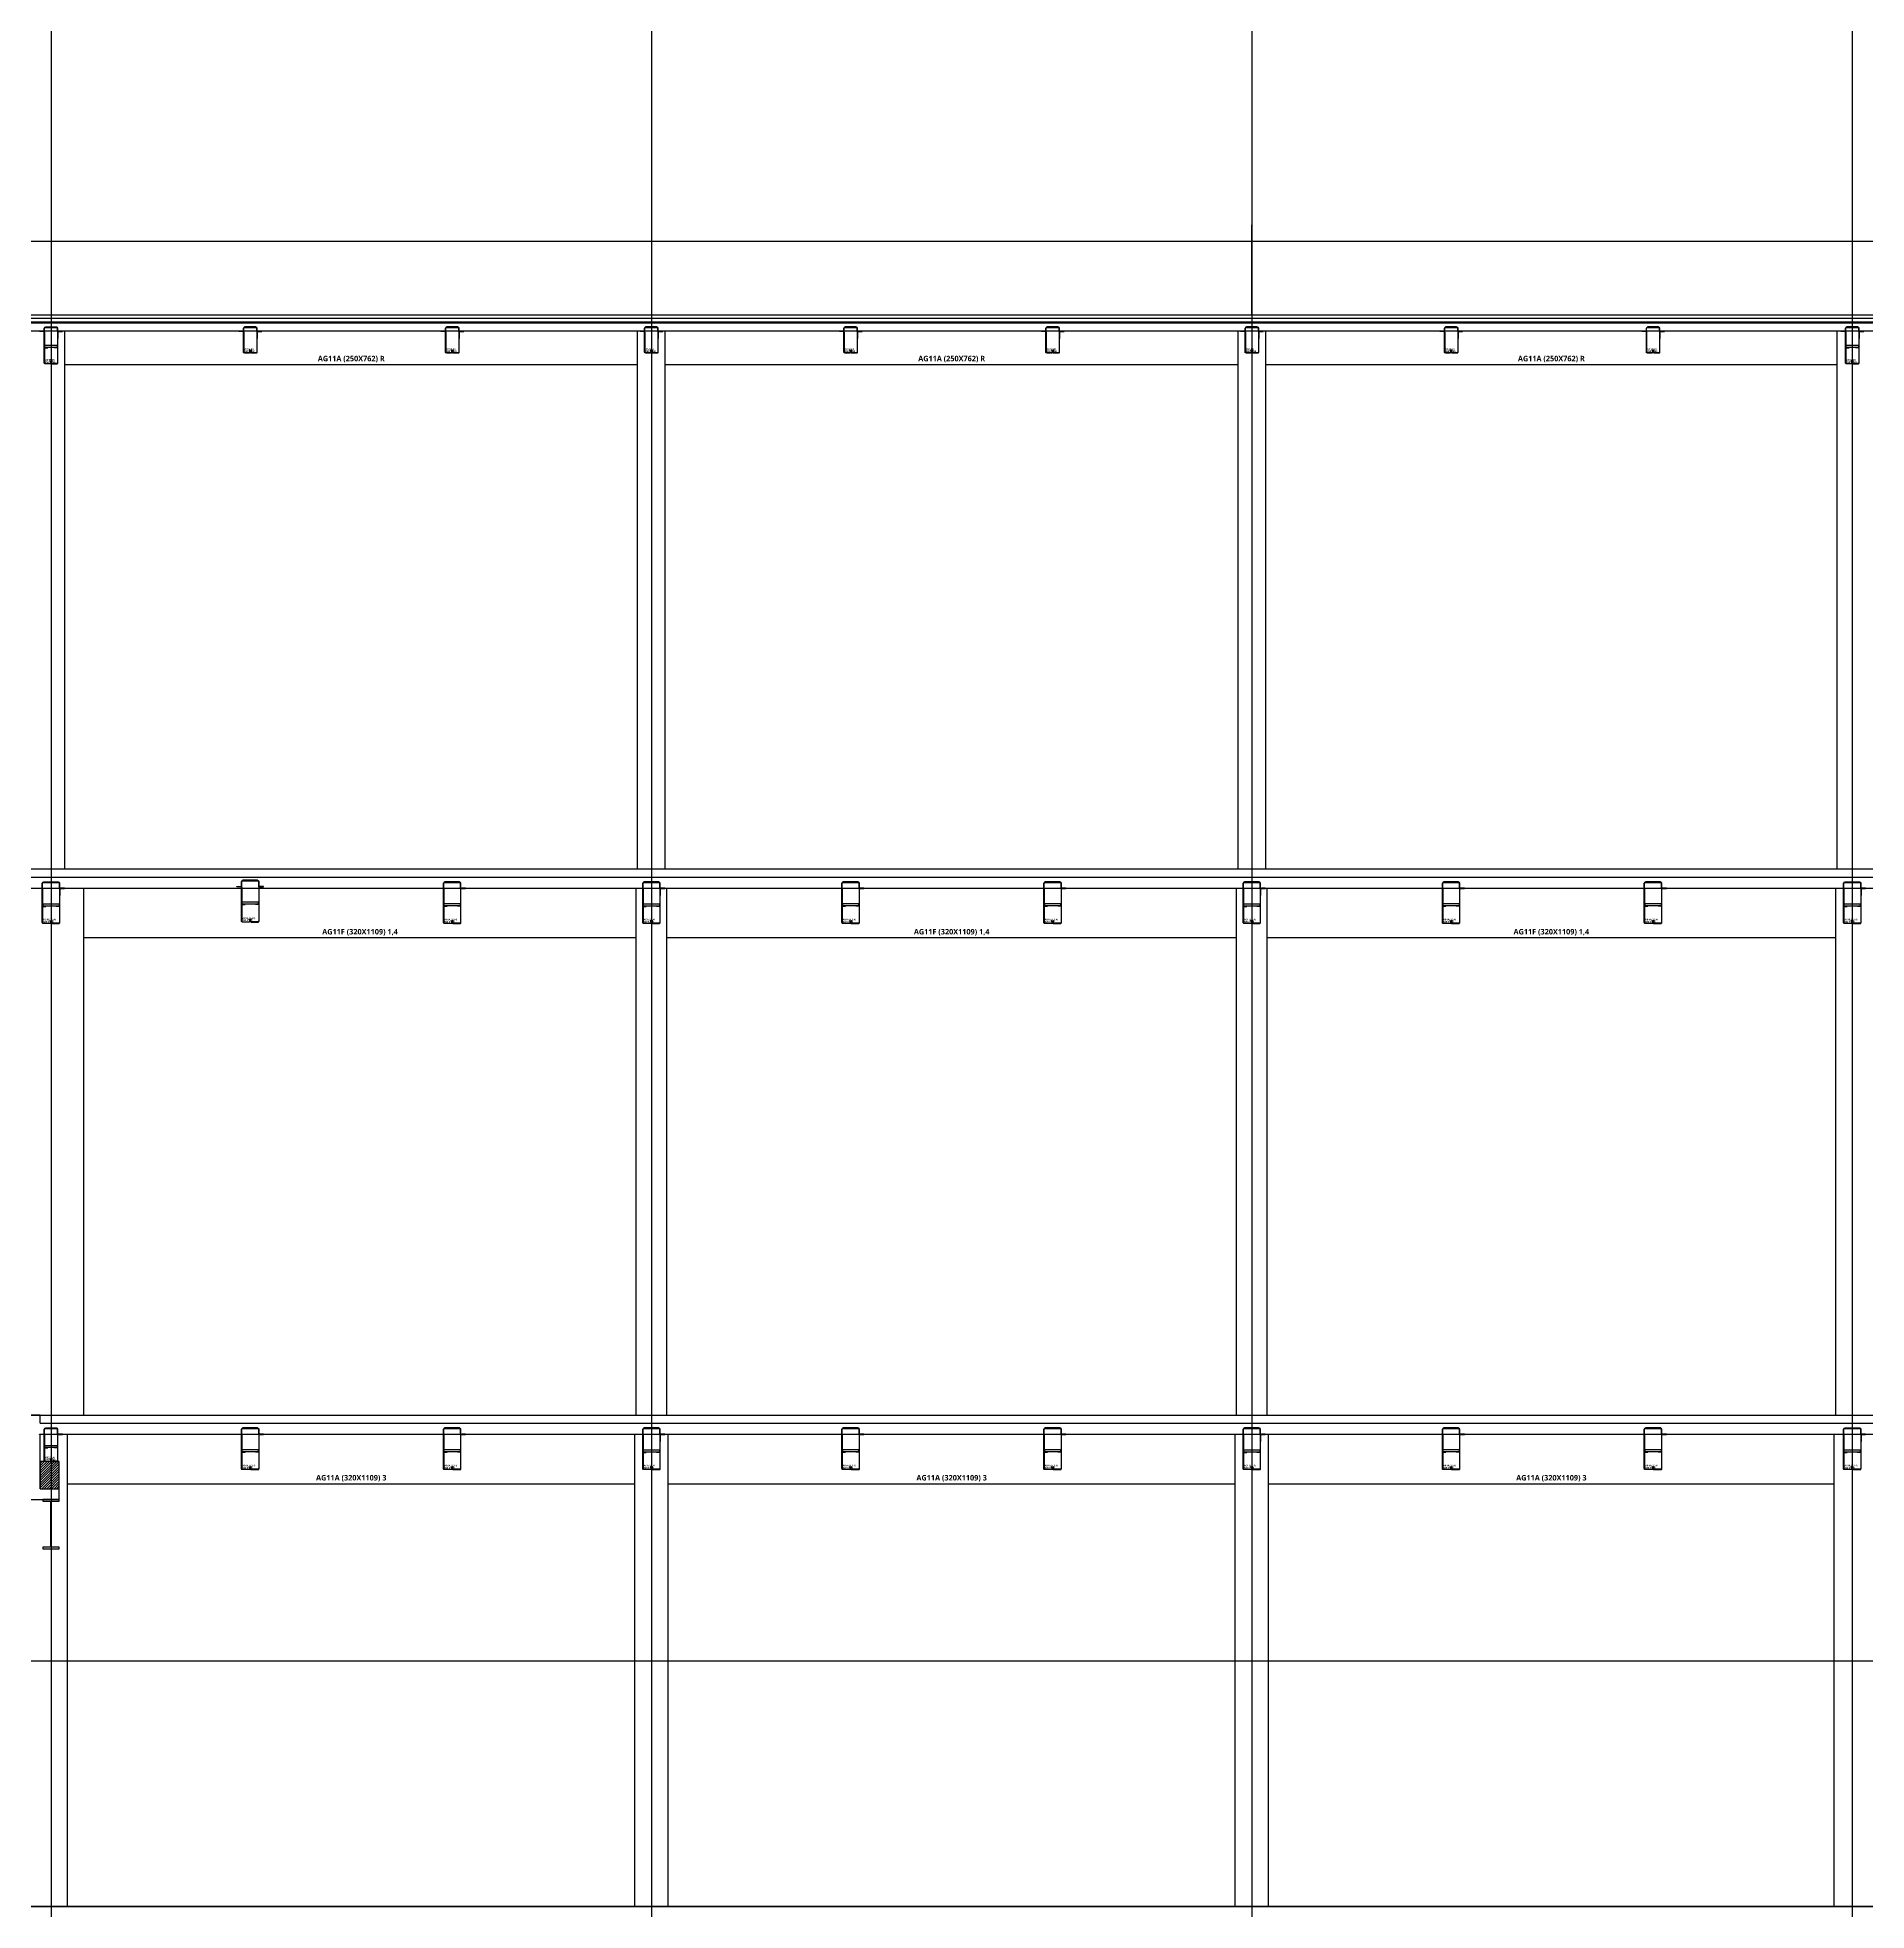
# Model space of a CAD drawing. Header units: millimetres. Extents: x -39468 to 212532, y -94717 to 83483.
# Drawn here: x 51251 to 84762, y 18925 to 53229 of the extents above; entities that cross this region are included whole.
import ezdxf
from ezdxf.enums import TextEntityAlignment as Align

# ---------------------------------------------------------------- set-up
doc = ezdxf.new("R2010")
doc.units = ezdxf.units.MM
doc.header["$LTSCALE"] = 300
doc.header["$MEASUREMENT"] = 0
for name, pattern in [('CEN', [62, 60, -1, 0, -1]), ('주단면도-1$0$HID', [2, 1.1, -0.9]), ('주단면도-1$0$STD_CENTER', [66, 60, -2, 2, -2])]:
    doc.linetypes.add(name, pattern=pattern)
doc.layers.get('0').update_dxf_attribs({"linetype": 'CONTINUOUS'})
for name, color, linetype in [('##좌굴방지', 6, 'CONTINUOUS'), ('6', 6, 'CONTINUOUS'), ('A-CONC-LIN1', 2, 'CONTINUOUS'), ('A-CONC-SOLD', 252, 'CEN'), ('주단면도-1$0$A-ELEV-LIN3', 8, 'CONTINUOUS'), ('주단면도-1$0$A-FIN-TYP1', 6, 'CONTINUOUS'), ('주단면도-1$0$A-FLOR-FLIN-TYP2', 8, 'CONTINUOUS'), ('주단면도-1$0$A-SECT-ELEV', 8, 'CONTINUOUS'), ('주단면도-1$0$A-ST-AXIS-CEN', 252, '주단면도-1$0$STD_CENTER'), ('주단면도-1$0$A-ST-CONC', 2, 'CONTINUOUS'), ('주단면도-1$0$HID', 7, '주단면도-1$0$HID')]:
    doc.layers.add(name, color=color, linetype=linetype)
doc.layers.add('A-ELEV-LIN2', color=7, linetype='CONTINUOUS', lineweight=25)
doc.layers.add('A-XXXX-NPLT', color=144, linetype='CONTINUOUS', lineweight=15, plot=False)
doc.layers.add('Defpoint', color=161, linetype='CONTINUOUS', plot=False)
doc.styles.add('SH_대대리576', font='NanumGothicBold.ttf')
doc.styles.get("Standard").update_dxf_attribs({"font": 'NanumGothicBold.ttf'})
pattern_1 = [(45, (-26656.6069, -1604.5902), (-0.25, 0.25), [])]
pattern_2 = [(45, (-1421.6069, -6790.6264), (-0.25, 0.25), [])]
pattern_3 = [(45, (-26621.6069, -1604.5902), (-0.25, 0.25), [])]
pattern_4 = [(45, (-6816.6069, -6684.5902), (-0.25, 0.25), [])]
pattern_5 = [(45, (-6816.6069, -6884.5902), (-0.25, 0.25), [])]

# ---------------------------------------------------------------- blocks, each defined once
blk = doc.blocks.new('G$C44E8BEC7')
h = blk.add_hatch()
h.set_pattern_fill('ANSI31', color=252, scale=0.1, angle=45, style=0)
h.set_pattern_definition(pattern_1)
h.paths.add_polyline_path([(84, 495), (84, 545), (90, 545), (90, 495)])
h = blk.add_hatch()
h.set_pattern_fill('ANSI31', color=252, scale=0.1, angle=45, style=0)
h.set_pattern_definition(pattern_1)
h.paths.add_polyline_path([(184, 610), (234, 610), (234, 604), (184, 604)])
h = blk.add_hatch()
h.set_pattern_fill('ANSI31', color=252, scale=0.1, angle=45, style=0)
h.set_pattern_definition(pattern_1)
h.paths.add_polyline_path([(334, 495), (334, 545), (328, 545), (328, 495)])
at = {"layer": '##좌굴방지'}
for points in [[(328, 253), (90, 253), (90, 247), (150, 247), (150, 253)], [(98, 253), (98, 293), (320, 293), (320, 253)], [(328, 253), (328, 247), (268, 247), (268, 253)]]:
    blk.add_lwpolyline(points, dxfattribs=at)
at = {"color": 2, "linetype": 'Continuous'}
for p, q in [((84, 495), (84, 589)), ((84, 495), (90, 495)), ((90, 495), (90, 589)), ((105, 610), (313, 610)), ((105, 604), (313, 604)), ((328, 495), (328, 589)), ((334, 495), (328, 495)), ((334, 495), (334, 589))]:
    blk.add_line(p, q, dxfattribs=at)
at = {"color": 7, "linetype": 'Continuous'}
blk.add_line((84, 475), (84, 365), dxfattribs=at)
at = {"color": 3, "linetype": 'Continuous'}
for p, q in [((109, 610), (109, 616)), ((109, 616), (309, 616)), ((109, 610), (309, 610)), ((309, 610), (309, 616))]:
    blk.add_line(p, q, dxfattribs=at)
at = {"color": 252, "linetype": 'Continuous'}
blk.add_line((346, 500), (334, 500), dxfattribs=at)
at = {"color": 2, "linetype": 'Continuous'}
for points in [[(191, 54), (196, 56), (208, 24, -0.520567), (191, 0), (102, 0, -0.414214), (84, 18), (84, 480, 0.413373), (70, 494), (0, 494), (0, 500), (70, 500, -0.413938), (90, 480), (90, 18, 0.414214), (102, 6), (191, 6, 0.520567), (202, 22)], [(227, 54), (222, 56), (210, 24, 0.520567), (227, 0), (316, 0, 0.414214), (334, 18), (334, 480, -0.413373), (348, 494), (418, 494), (418, 500), (348, 500, 0.413938), (328, 480), (328, 18, -0.414214), (316, 6), (227, 6, -0.520567), (216, 22)]]:
    blk.add_lwpolyline(points, format="xyb", close=True, dxfattribs=at)
for centre, radius, start, end in [((105, 589), 21, 90, 180), ((105, 589), 15, 90, 180), ((313, 589), 21, 0, 90), ((313, 589), 15, 0, 90)]:
    blk.add_arc(centre, radius, start, end, dxfattribs=at)
at = {"layer": 'Defpoint', "linetype": 'Continuous'}
for s, p in [('AG2 (3,4)', (102, 73)), ('250 X 700', (102, 33))]:
    blk.add_text(s, height=30, dxfattribs=at).set_placement(p, align=Align.MIDDLE_LEFT)
blk = doc.blocks.new('G$C5C5BDDE7')
h = blk.add_hatch()
h.set_pattern_fill('ANSI31', color=252, scale=0.1, angle=45, style=0)
h.set_pattern_definition(pattern_2)
h.paths.add_polyline_path([(84, 645), (84, 695), (90, 695), (90, 645)])
h = blk.add_hatch()
h.set_pattern_fill('ANSI31', color=252, scale=0.1, angle=45, style=0)
h.set_pattern_definition(pattern_2)
h.paths.add_polyline_path([(219, 760), (269, 760), (269, 754), (219, 754)])
h = blk.add_hatch()
h.set_pattern_fill('ANSI31', color=252, scale=0.1, angle=45, style=0)
h.set_pattern_definition(pattern_2)
h.paths.add_polyline_path([(404, 645), (404, 695), (398, 695), (398, 645)])
at = {"layer": '##좌굴방지'}
for points in [[(98, 327), (98, 367), (390, 367), (390, 327)], [(398, 327), (90, 327), (90, 321), (150, 321), (150, 327)], [(398, 327), (398, 321), (338, 321), (338, 327)]]:
    blk.add_lwpolyline(points, dxfattribs=at)
at = {"color": 2, "linetype": 'Continuous'}
for p, q in [((84, 645), (84, 739)), ((90, 645), (90, 739)), ((105, 760), (383, 760)), ((105, 754), (383, 754)), ((398, 645), (398, 739)), ((404, 645), (404, 739)), ((84, 645), (90, 645)), ((404, 645), (398, 645))]:
    blk.add_line(p, q, dxfattribs=at)
at = {"color": 3, "linetype": 'Continuous'}
for p, q in [((109, 760), (109, 772)), ((109, 772), (379, 772)), ((109, 760), (379, 760)), ((379, 760), (379, 772))]:
    blk.add_line(p, q, dxfattribs=at)
at = {"color": 7, "linetype": 'Continuous'}
blk.add_line((84, 625), (84, 515), dxfattribs=at)
at = {"color": 2, "linetype": 'Continuous'}
for points in [[(226, 54), (231, 56), (243, 24, -0.520567), (226, 0), (102, 0, -0.414214), (84, 18), (84, 630, 0.413373), (70, 644), (0, 644), (0, 650), (70, 650, -0.413938), (90, 630), (90, 18, 0.414214), (102, 6), (226, 6, 0.520567), (237, 22)], [(262, 54), (257, 56), (245, 24, 0.520567), (262, 0), (386, 0, 0.414214), (404, 18), (404, 630, -0.413373), (418, 644), (488, 644), (488, 650), (418, 650, 0.413938), (398, 630), (398, 18, -0.414214), (386, 6), (262, 6, -0.520567), (251, 22)]]:
    blk.add_lwpolyline(points, format="xyb", close=True, dxfattribs=at)
for centre, radius, start, end in [((105, 739), 21, 90, 180), ((105, 739), 15, 90, 180), ((383, 739), 21, 0, 90), ((383, 739), 15, 0, 90)]:
    blk.add_arc(centre, radius, start, end, dxfattribs=at)
at = {"layer": 'Defpoint', "linetype": 'Continuous'}
for s, p in [('AB1A (1,3,4)', (102, 73)), ('320 X 850', (102, 33))]:
    blk.add_text(s, height=30, dxfattribs=at).set_placement(p, align=Align.MIDDLE_LEFT)
blk = doc.blocks.new('G$C33E19E6D')
h = blk.add_hatch()
h.set_pattern_fill('ANSI31', color=252, scale=0.1, angle=45, style=0)
h.set_pattern_definition(pattern_3)
h.paths.add_polyline_path([(84, 645), (84, 695), (90, 695), (90, 645)])
h = blk.add_hatch()
h.set_pattern_fill('ANSI31', color=252, scale=0.1, angle=45, style=0)
h.set_pattern_definition(pattern_3)
h.paths.add_polyline_path([(219, 760), (269, 760), (269, 754), (219, 754)])
h = blk.add_hatch()
h.set_pattern_fill('ANSI31', color=252, scale=0.1, angle=45, style=0)
h.set_pattern_definition(pattern_3)
h.paths.add_polyline_path([(404, 645), (404, 695), (398, 695), (398, 645)])
at = {"layer": '##좌굴방지'}
for points in [[(98, 322), (98, 362), (390, 362), (390, 322)], [(398, 322), (90, 322), (90, 316), (150, 316), (150, 322)], [(398, 322), (398, 316), (338, 316), (338, 322)]]:
    blk.add_lwpolyline(points, dxfattribs=at)
at = {"color": 2, "linetype": 'Continuous'}
for p, q in [((84, 645), (84, 739)), ((90, 645), (90, 739)), ((105, 760), (383, 760)), ((105, 754), (383, 754)), ((398, 645), (398, 739)), ((404, 645), (404, 739)), ((84, 645), (90, 645)), ((404, 645), (398, 645))]:
    blk.add_line(p, q, dxfattribs=at)
at = {"color": 3, "linetype": 'Continuous'}
for p, q in [((109, 760), (109, 772)), ((109, 772), (379, 772)), ((109, 760), (379, 760)), ((379, 760), (379, 772))]:
    blk.add_line(p, q, dxfattribs=at)
at = {"color": 7, "linetype": 'Continuous'}
for p, q in [((84, 625), (84, 515)), ((404, 625), (404, 515))]:
    blk.add_line(p, q, dxfattribs=at)
at = {"color": 2, "linetype": 'Continuous'}
for points in [[(226, 54), (231, 56), (243, 24, -0.520567), (226, 0), (102, 0, -0.414214), (84, 18), (84, 630, 0.413373), (70, 644), (0, 644), (0, 650), (70, 650, -0.413938), (90, 630), (90, 18, 0.414214), (102, 6), (226, 6, 0.520567), (237, 22)], [(262, 54), (257, 56), (245, 24, 0.520567), (262, 0), (386, 0, 0.414214), (404, 18), (404, 630, -0.413373), (418, 644), (488, 644), (488, 650), (418, 650, 0.413938), (398, 630), (398, 18, -0.414214), (386, 6), (262, 6, -0.520567), (251, 22)]]:
    blk.add_lwpolyline(points, format="xyb", close=True, dxfattribs=at)
for centre, radius, start, end in [((105, 739), 21, 90, 180), ((105, 739), 15, 90, 180), ((383, 739), 21, 0, 90), ((383, 739), 15, 0, 90)]:
    blk.add_arc(centre, radius, start, end, dxfattribs=at)
at = {"layer": 'Defpoint', "linetype": 'Continuous'}
for s, p in [('AG1 (1,3,4)', (102, 73)), ('320 X 850', (102, 33))]:
    blk.add_text(s, height=30, dxfattribs=at).set_placement(p, align=Align.MIDDLE_LEFT)
blk = doc.blocks.new('G$C6C831DE5')
h = blk.add_hatch()
h.set_pattern_fill('ANSI31', color=252, scale=0.1, angle=45, style=0)
h.set_pattern_definition(pattern_3)
h.paths.add_polyline_path([(84, 645), (84, 695), (90, 695), (90, 645)])
h = blk.add_hatch()
h.set_pattern_fill('ANSI31', color=252, scale=0.1, angle=45, style=0)
h.set_pattern_definition(pattern_3)
h.paths.add_polyline_path([(219, 760), (269, 760), (269, 754), (219, 754)])
h = blk.add_hatch()
h.set_pattern_fill('ANSI31', color=252, scale=0.1, angle=45, style=0)
h.set_pattern_definition(pattern_3)
h.paths.add_polyline_path([(404, 645), (404, 695), (398, 695), (398, 645)])
at = {"layer": '##좌굴방지'}
for points in [[(98, 322), (98, 362), (390, 362), (390, 322)], [(398, 322), (90, 322), (90, 316), (150, 316), (150, 322)], [(398, 322), (398, 316), (338, 316), (338, 322)]]:
    blk.add_lwpolyline(points, dxfattribs=at)
at = {"color": 2, "linetype": 'Continuous'}
for p, q in [((84, 645), (84, 739)), ((90, 645), (90, 739)), ((105, 760), (383, 760)), ((105, 754), (383, 754)), ((398, 645), (398, 739)), ((404, 645), (404, 739)), ((84, 645), (90, 645)), ((404, 645), (398, 645))]:
    blk.add_line(p, q, dxfattribs=at)
at = {"color": 3, "linetype": 'Continuous'}
for p, q in [((109, 760), (109, 766)), ((109, 766), (379, 766)), ((109, 760), (379, 760)), ((379, 760), (379, 766))]:
    blk.add_line(p, q, dxfattribs=at)
at = {"color": 7, "linetype": 'Continuous'}
for p, q in [((84, 625), (84, 515)), ((404, 625), (404, 515))]:
    blk.add_line(p, q, dxfattribs=at)
at = {"color": 2, "linetype": 'Continuous'}
for points in [[(226, 54), (231, 56), (243, 24, -0.520567), (226, 0), (102, 0, -0.414214), (84, 18), (84, 630, 0.413373), (70, 644), (0, 644), (0, 650), (70, 650, -0.413938), (90, 630), (90, 18, 0.414214), (102, 6), (226, 6, 0.520567), (237, 22)], [(262, 54), (257, 56), (245, 24, 0.520567), (262, 0), (386, 0, 0.414214), (404, 18), (404, 630, -0.413373), (418, 644), (488, 644), (488, 650), (418, 650, 0.413938), (398, 630), (398, 18, -0.414214), (386, 6), (262, 6, -0.520567), (251, 22)]]:
    blk.add_lwpolyline(points, format="xyb", close=True, dxfattribs=at)
for centre, radius, start, end in [((105, 739), 21, 90, 180), ((105, 739), 15, 90, 180), ((383, 739), 21, 0, 90), ((383, 739), 15, 0, 90)]:
    blk.add_arc(centre, radius, start, end, dxfattribs=at)
at = {"layer": 'Defpoint', "linetype": 'Continuous'}
for s, p in [('AG1B (1,3,4)', (102, 73)), ('320 X 850', (102, 33))]:
    blk.add_text(s, height=30, dxfattribs=at).set_placement(p, align=Align.MIDDLE_LEFT)
blk = doc.blocks.new('G$C2ACBCFA7')
h = blk.add_hatch()
h.set_pattern_fill('ANSI31', color=252, scale=0.1, angle=45, style=0)
h.set_pattern_definition(pattern_4)
h.paths.add_polyline_path([(84, 594), (84, 629), (90, 629), (90, 594)])
h = blk.add_hatch()
h.set_pattern_fill('ANSI31', color=252, scale=0.1, angle=45, style=0)
h.set_pattern_definition(pattern_4)
h.paths.add_polyline_path([(184, 675), (234, 675), (234, 669), (184, 669)])
h = blk.add_hatch()
h.set_pattern_fill('ANSI31', color=252, scale=0.1, angle=45, style=0)
h.set_pattern_definition(pattern_4)
h.paths.add_polyline_path([(334, 594), (334, 629), (328, 629), (328, 594)])
at = {"layer": '##좌굴방지'}
for points in [[(328, 302), (90, 302), (90, 296), (150, 296), (150, 302)], [(98, 302), (98, 342), (320, 342), (320, 302)], [(328, 302), (328, 296), (268, 296), (268, 302)]]:
    blk.add_lwpolyline(points, dxfattribs=at)
at = {"color": 2, "linetype": 'Continuous'}
for p, q in [((84, 594), (84, 654)), ((84, 594), (90, 594)), ((90, 594), (90, 654)), ((105, 675), (313, 675)), ((105, 669), (313, 669)), ((328, 594), (328, 654)), ((334, 594), (328, 594)), ((334, 594), (334, 654))]:
    blk.add_line(p, q, dxfattribs=at)
at = {"color": 7, "linetype": 'Continuous'}
for p, q in [((84, 575), (84, 465)), ((334, 575), (334, 465))]:
    blk.add_line(p, q, dxfattribs=at)
at = {"color": 3, "linetype": 'Continuous'}
for p, q in [((109, 675), (109, 681)), ((109, 681), (309, 681)), ((109, 675), (309, 675)), ((309, 675), (309, 681))]:
    blk.add_line(p, q, dxfattribs=at)
at = {"color": 2, "linetype": 'Continuous'}
for points in [[(191, 54), (196, 56), (208, 24, -0.520567), (191, 0), (102, 0, -0.414214), (84, 18), (84, 580, 0.413373), (70, 594), (0, 594), (0, 600), (70, 600, -0.413938), (90, 580), (90, 18, 0.414214), (102, 6), (191, 6, 0.520567), (202, 22)], [(227, 54), (222, 56), (210, 24, 0.520567), (227, 0), (316, 0, 0.414214), (334, 18), (334, 580, -0.413373), (348, 594), (418, 594), (418, 600), (348, 600, 0.413938), (328, 580), (328, 18, -0.414214), (316, 6), (227, 6, -0.520567), (216, 22)]]:
    blk.add_lwpolyline(points, format="xyb", close=True, dxfattribs=at)
for centre, radius, start, end in [((105, 654), 21, 90, 180), ((105, 654), 15, 90, 180), ((313, 654), 21, 0, 90), ((313, 654), 15, 0, 90)]:
    blk.add_arc(centre, radius, start, end, dxfattribs=at)
at = {"layer": 'Defpoint', "linetype": 'Continuous'}
for s, p in [('AG1B (R)', (102, 73)), ('250 X 750', (102, 33))]:
    blk.add_text(s, height=30, dxfattribs=at).set_placement(p, align=Align.MIDDLE_LEFT)
blk = doc.blocks.new('G$C93F6F550')
h = blk.add_hatch()
h.set_pattern_fill('ANSI31', color=252, scale=0.1, angle=45, style=0)
h.set_pattern_definition(pattern_5)
h.paths.add_polyline_path([(84, 394), (84, 429), (90, 429), (90, 394)])
h = blk.add_hatch()
h.set_pattern_fill('ANSI31', color=252, scale=0.1, angle=45, style=0)
h.set_pattern_definition(pattern_5)
h.paths.add_polyline_path([(184, 475), (234, 475), (234, 469), (184, 469)])
h = blk.add_hatch()
h.set_pattern_fill('ANSI31', color=252, scale=0.1, angle=45, style=0)
h.set_pattern_definition(pattern_5)
h.paths.add_polyline_path([(334, 394), (334, 429), (328, 429), (328, 394)])
at = {"color": 2, "linetype": 'Continuous'}
for p, q in [((84, 394, -103000), (84, 454, -103000)), ((84, 394, -103000), (90, 394, -103000)), ((90, 394, -103000), (90, 454, -103000)), ((105, 475, -103000), (313, 475, -103000)), ((105, 469, -103000), (313, 469, -103000)), ((328, 394, -103000), (328, 454, -103000)), ((334, 394, -103000), (328, 394, -103000)), ((334, 394, -103000), (334, 454, -103000))]:
    blk.add_line(p, q, dxfattribs=at)
at = {"color": 7, "linetype": 'Continuous'}
for p, q in [((84, 375, -103000), (84, 265, -103000)), ((334, 375, -103000), (334, 265, -103000))]:
    blk.add_line(p, q, dxfattribs=at)
at = {"color": 3, "linetype": 'Continuous'}
for p, q in [((109, 475, -103000), (109, 487, -103000)), ((109, 487, -103000), (309, 487, -103000)), ((109, 475, -103000), (309, 475, -103000)), ((309, 475, -103000), (309, 487, -103000))]:
    blk.add_line(p, q, dxfattribs=at)
at = {"color": 2, "linetype": 'Continuous', "elevation": -103000}
for points in [[(191, 54), (196, 56), (208, 24, -0.520567), (191, 0), (102, 0, -0.414214), (84, 18), (84, 380, 0.413373), (70, 394), (0, 394), (0, 400), (70, 400, -0.413938), (90, 380), (90, 18, 0.414214), (102, 6), (191, 6, 0.520567), (202, 22)], [(227, 54), (222, 56), (210, 24, 0.520567), (227, 0), (316, 0, 0.414214), (334, 18), (334, 380, -0.413373), (348, 394), (418, 394), (418, 400), (348, 400, 0.413938), (328, 380), (328, 18, -0.414214), (316, 6), (227, 6, -0.520567), (216, 22)]]:
    blk.add_lwpolyline(points, format="xyb", close=True, dxfattribs=at)
at = {"color": 2, "linetype": 'Continuous'}
for centre, radius, start, end in [((105, 454, -103000), 21, 90, 180), ((105, 454, -103000), 15, 90, 180), ((313, 454, -103000), 21, 0, 90), ((313, 454, -103000), 15, 0, 90)]:
    blk.add_arc(centre, radius, start, end, dxfattribs=at)
at = {"layer": 'Defpoint', "linetype": 'Continuous'}
for s, p in [('AB1A (R)', (102, 73, -103000)), ('250 X 550', (102, 33, -103000))]:
    blk.add_text(s, height=30, dxfattribs=at).set_placement(p, align=Align.MIDDLE_LEFT)
blk = doc.blocks.new('G$CCDFAAA7C')
h = blk.add_hatch()
h.set_pattern_fill('ANSI31', color=252, scale=0.1, angle=45, style=0)
h.set_pattern_definition(pattern_5)
h.paths.add_polyline_path([(84, 394), (84, 429), (90, 429), (90, 394)])
h = blk.add_hatch()
h.set_pattern_fill('ANSI31', color=252, scale=0.1, angle=45, style=0)
h.set_pattern_definition(pattern_5)
h.paths.add_polyline_path([(184, 475), (234, 475), (234, 469), (184, 469)])
h = blk.add_hatch()
h.set_pattern_fill('ANSI31', color=252, scale=0.1, angle=45, style=0)
h.set_pattern_definition(pattern_5)
h.paths.add_polyline_path([(334, 394), (334, 429), (328, 429), (328, 394)])
at = {"color": 2, "linetype": 'Continuous'}
for p, q in [((84, 394), (84, 454)), ((84, 394), (90, 394)), ((90, 394), (90, 454)), ((105, 475), (313, 475)), ((105, 469), (313, 469)), ((328, 394), (328, 454)), ((334, 394), (328, 394)), ((334, 394), (334, 454))]:
    blk.add_line(p, q, dxfattribs=at)
at = {"color": 7, "linetype": 'Continuous'}
for p, q in [((84, 375), (84, 265)), ((334, 375), (334, 265))]:
    blk.add_line(p, q, dxfattribs=at)
at = {"color": 3, "linetype": 'Continuous'}
for p, q in [((109, 475), (109, 487)), ((109, 487), (309, 487)), ((109, 475), (309, 475)), ((309, 475), (309, 487))]:
    blk.add_line(p, q, dxfattribs=at)
at = {"color": 2, "linetype": 'Continuous'}
for points in [[(191, 54), (196, 56), (208, 24, -0.520567), (191, 0), (102, 0, -0.414214), (84, 18), (84, 380, 0.413373), (70, 394), (0, 394), (0, 400), (70, 400, -0.413938), (90, 380), (90, 18, 0.414214), (102, 6), (191, 6, 0.520567), (202, 22)], [(227, 54), (222, 56), (210, 24, 0.520567), (227, 0), (316, 0, 0.414214), (334, 18), (334, 380, -0.413373), (348, 394), (418, 394), (418, 400), (348, 400, 0.413938), (328, 380), (328, 18, -0.414214), (316, 6), (227, 6, -0.520567), (216, 22)]]:
    blk.add_lwpolyline(points, format="xyb", close=True, dxfattribs=at)
for centre, radius, start, end in [((105, 454), 21, 90, 180), ((105, 454), 15, 90, 180), ((313, 454), 21, 0, 90), ((313, 454), 15, 0, 90)]:
    blk.add_arc(centre, radius, start, end, dxfattribs=at)
at = {"layer": 'Defpoint', "linetype": 'Continuous'}
for s, p in [('AG1 (R)', (102, 73)), ('250 X 550', (102, 33))]:
    blk.add_text(s, height=30, dxfattribs=at).set_placement(p, align=Align.MIDDLE_LEFT)
blk = doc.blocks.new('G$CE10DCFE4')
h = blk.add_hatch()
h.set_pattern_fill('ANSI31', color=252, scale=0.1, angle=45, style=0)
h.set_pattern_definition(pattern_4)
h.paths.add_polyline_path([(84, 594), (84, 629), (90, 629), (90, 594)])
h = blk.add_hatch()
h.set_pattern_fill('ANSI31', color=252, scale=0.1, angle=45, style=0)
h.set_pattern_definition(pattern_4)
h.paths.add_polyline_path([(184, 675), (234, 675), (234, 669), (184, 669)])
h = blk.add_hatch()
h.set_pattern_fill('ANSI31', color=252, scale=0.1, angle=45, style=0)
h.set_pattern_definition(pattern_4)
h.paths.add_polyline_path([(334, 594), (334, 629), (328, 629), (328, 594)])
at = {"layer": '##좌굴방지'}
for points in [[(328, 302), (90, 302), (90, 296), (150, 296), (150, 302)], [(98, 302), (98, 342), (320, 342), (320, 302)], [(328, 302), (328, 296), (268, 296), (268, 302)]]:
    blk.add_lwpolyline(points, dxfattribs=at)
at = {"color": 3, "linetype": 'Continuous'}
for p, q in [((109, 675), (109, 687)), ((109, 687), (309, 687)), ((309, 675), (309, 687)), ((109, 675), (309, 675))]:
    blk.add_line(p, q, dxfattribs=at)
at = {"color": 2, "linetype": 'Continuous'}
for p, q in [((84, 594), (84, 654)), ((84, 594), (90, 594)), ((90, 594), (90, 654)), ((105, 675), (313, 675)), ((105, 669), (313, 669)), ((328, 594), (328, 654)), ((334, 594), (328, 594)), ((334, 594), (334, 654))]:
    blk.add_line(p, q, dxfattribs=at)
at = {"color": 7, "linetype": 'Continuous'}
for p, q in [((84, 575), (84, 465)), ((334, 575), (334, 465))]:
    blk.add_line(p, q, dxfattribs=at)
at = {"color": 2, "linetype": 'Continuous'}
for points in [[(191, 54), (196, 56), (208, 24, -0.520567), (191, 0), (102, 0, -0.414214), (84, 18), (84, 580, 0.413373), (70, 594), (0, 594), (0, 600), (70, 600, -0.413938), (90, 580), (90, 18, 0.414214), (102, 6), (191, 6, 0.520567), (202, 22)], [(227, 54), (222, 56), (210, 24, 0.520567), (227, 0), (316, 0, 0.414214), (334, 18), (334, 580, -0.413373), (348, 594), (418, 594), (418, 600), (348, 600, 0.413938), (328, 580), (328, 18, -0.414214), (316, 6), (227, 6, -0.520567), (216, 22)]]:
    blk.add_lwpolyline(points, format="xyb", close=True, dxfattribs=at)
for centre, radius, start, end in [((105, 654), 21, 90, 180), ((105, 654), 15, 90, 180), ((313, 654), 21, 0, 90), ((313, 654), 15, 0, 90)]:
    blk.add_arc(centre, radius, start, end, dxfattribs=at)
at = {"layer": 'Defpoint', "linetype": 'Continuous'}
for s, p in [('AG1A (R)', (102, 73)), ('250 X 750', (102, 33))]:
    blk.add_text(s, height=30, dxfattribs=at).set_placement(p, align=Align.MIDDLE_LEFT)

msp = doc.modelspace()

# ---------------------------------------------------------------- hatches: boundary and pattern name
at = {"layer": 'A-CONC-SOLD'}
h = msp.add_hatch(dxfattribs=at)
h.set_pattern_fill('ANSI31', color=256, scale=10)
h.set_pattern_definition([(45, (-92263.47, -339340), (-22.4506403, 22.4506403), [])])
h.paths.add_polyline_path([(51650, 27150), (51300, 27150), (51300, 26650), (51650, 26650)])

# ---------------------------------------------------------------- linework, layer by layer
for p, q in [((51754, 38000), (51754, 47850)), ((62246, 38000), (62246, 47850)), ((62754, 38000), (62754, 47850)), ((73246, 38000), (73246, 47850)), ((73754, 38000), (73754, 47850)), ((84221, 38000), (84221, 47850)), ((62221, 28000), (62221, 37650)), ((62779, 28000), (62779, 37650)), ((73221, 28000), (73221, 37650)), ((73779, 28000), (73779, 37650)), ((84196, 28000), (84196, 37650)), ((51804, 19000, 103000), (51804, 27650, 103000)), ((62196, 19000, 103000), (62196, 27650, 103000)), ((62804, 19000, 103000), (62804, 27650, 103000)), ((73196, 19000, 103000), (73196, 27650, 103000)), ((73804, 19000, 103000), (73804, 27650, 103000)), ((84171, 19000, 103000), (84171, 27650, 103000))]:
    msp.add_line(p, q)
at = {"layer": '6'}
msp.add_lwpolyline([(51350, 26450), (51350, 26422), (51474, 26422, -0.414214), (51492, 26404), (51492, 25596, -0.414214), (51474, 25578), (51350, 25578), (51350, 25550), (51650, 25550), (51650, 25578), (51526, 25578, -0.414214), (51508, 25596), (51508, 26404, -0.414214), (51526, 26422), (51650, 26422), (51650, 26450)], format="xyb", close=True, dxfattribs=at)
at = {"layer": 'A-CONC-LIN1'}
msp.add_lwpolyline([(51650, 27150), (51300, 27150), (51300, 26650), (51650, 26650)], close=True, dxfattribs=at)
at = {"layer": 'A-ELEV-LIN2'}
for p, q in [((51754, 47238), (62246, 47238)), ((62754, 47238), (73246, 47238)), ((73754, 47238), (84221, 47238)), ((62221, 36741), (52100, 36741)), ((73221, 36741), (62779, 36741)), ((84196, 36741), (73779, 36741)), ((51804, 26741), (62196, 26741)), ((62804, 26741), (73196, 26741)), ((73804, 26741), (84171, 26741))]:
    msp.add_line(p, q, dxfattribs=at)
at = {"layer": '주단면도-1$0$A-ELEV-LIN3'}
msp.add_lwpolyline([(73500, 48150), (73500, 49800)], dxfattribs=at)
at = {"layer": '주단면도-1$0$A-FIN-TYP1'}
for p, q in [((39800, 38000), (97200, 38000)), ((97400, 19000), (40000, 19000))]:
    msp.add_line(p, q, dxfattribs=at)
for points in [[(39820, 48150), (97200, 48150)], [(39838, 48020), (97162, 48020), (97180, 48038)], [(39840, 48090), (97180, 48090)], [(51300, 28000), (97200, 28000)]]:
    msp.add_lwpolyline(points, dxfattribs=at)
at = {"layer": '주단면도-1$0$A-FLOR-FLIN-TYP2'}
msp.add_line((52100, 28000), (52100, 37650), dxfattribs=at)
at = {"layer": '주단면도-1$0$A-SECT-ELEV'}
msp.add_line((0, 49500), (153521, 49500), dxfattribs=at)
at = {"layer": '주단면도-1$0$A-ST-AXIS-CEN', "linetype": 'Continuous'}
for p, q in [((51500, 55500), (51500, 0)), ((62500, 55500), (62500, 0)), ((73500, 55500), (73500, 0)), ((84500, 55500), (84500, 0)), ((84500, 55500), (84500, 0)), ((0, 48000), (153521, 48000)), ((0, 38000), (153521, 38000)), ((0, 28000), (153521, 28000)), ((0, 23500), (153521, 23500)), ((0, 19000), (153521, 19000))]:
    msp.add_line(p, q, dxfattribs=at)
at = {"layer": '주단면도-1$0$A-ST-CONC'}
for p, q in [((97400, 47850), (39600, 47850)), ((39800, 48000), (97200, 48000)), ((39800, 37850), (97200, 37850)), ((39600, 37650), (97400, 37650)), ((51300, 28000), (51100, 28000)), ((51300, 27850), (51300, 28000)), ((51300, 27850), (97200, 27850)), ((51300, 26650), (51300, 27650)), ((51300, 27650), (97400, 27650)), ((51650, 26650), (51650, 27150)), ((40900, 26450), (51650, 26450)), ((51300, 26650), (51650, 26650)), ((51650, 26450), (51650, 26650))]:
    msp.add_line(p, q, dxfattribs=at)
at = {"layer": '주단면도-1$0$HID'}
msp.add_line((39834, 48010), (97166, 48010), dxfattribs=at)

# ---------------------------------------------------------------- block references
for name, p in [('G$C2ACBCFA7', (51291, 47250)), ('G$C93F6F550', (54943, 47450, 103000)), ('G$C93F6F550', (58643, 47450, 103000)), ('G$CCDFAAA7C', (62291, 47450)), ('G$C93F6F550', (65943, 47450, 103000)), ('G$C93F6F550', (69643, 47450, 103000)), ('G$CCDFAAA7C', (73291, 47450)), ('G$C93F6F550', (76943, 47450, 103000)), ('G$C93F6F550', (80643, 47450, 103000)), ('G$CE10DCFE4', (84291, 47250)), ('G$C6C831DE5', (51256, 37000)), ('G$C5C5BDDE7', (54906, 37029, -103000)), ('G$C5C5BDDE7', (58606, 37000)), ('G$C33E19E6D', (62256, 37000)), ('G$C5C5BDDE7', (65906, 37000)), ('G$C5C5BDDE7', (69606, 37000)), ('G$C33E19E6D', (73256, 37000)), ('G$C5C5BDDE7', (76906, 37000)), ('G$C5C5BDDE7', (80606, 37000)), ('G$C6C831DE5', (84256, 37000)), ('G$C44E8BEC7', (51291, 27150)), ('G$C5C5BDDE7', (54906, 27000)), ('G$C5C5BDDE7', (58606, 27000)), ('G$C33E19E6D', (62256, 27000)), ('G$C5C5BDDE7', (65906, 27000)), ('G$C5C5BDDE7', (69606, 27000)), ('G$C33E19E6D', (73256, 27000)), ('G$C5C5BDDE7', (76906, 27000)), ('G$C5C5BDDE7', (80606, 27000)), ('G$C6C831DE5', (84256, 27000))]:
    msp.add_blockref(name, p)

# ---------------------------------------------------------------- texts
at = {"layer": 'A-XXXX-NPLT', "style": 'SH_대대리576'}
for s, p in [('AG11A (250X762) R', (57000, 47338)), ('AG11A (250X762) R', (68000, 47338)), ('AG11A (250X762) R', (78987, 47338)), ('AG11F (320X1109) 1,4', (57161, 36841)), ('AG11F (320X1109) 1,4', (68000, 36841)), ('AG11F (320X1109) 1,4', (78987, 36841)), ('AG11A (320X1109) 3', (57000, 26841)), ('AG11A (320X1109) 3', (68000, 26841)), ('AG11A (320X1109) 3', (78987, 26841))]:
    msp.add_text(s, height=100, dxfattribs=at).set_placement(p, align=Align.MIDDLE)

doc.saveas('drawing.dxf')
